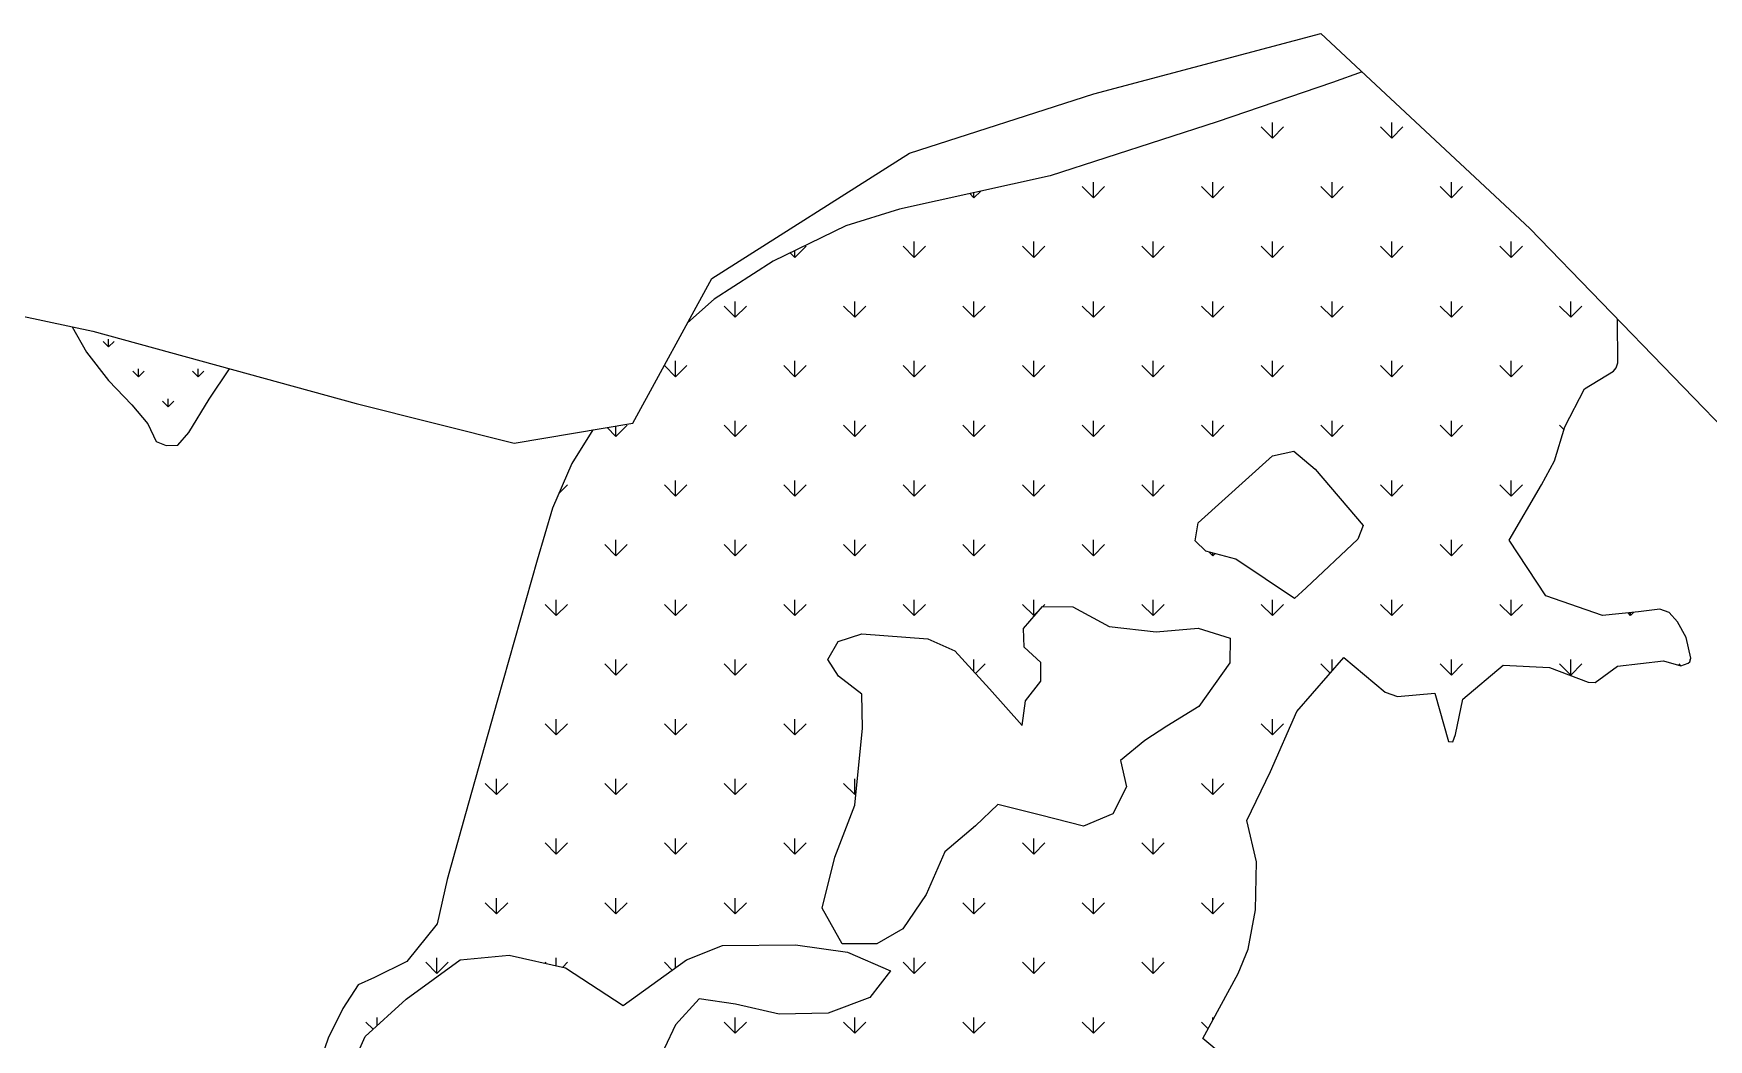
# Model space of a CAD drawing. Header units: metres. Extents: x 266208 to 280437, y 2124392 to 2131586.
# Drawn here: x 270934 to 272950, y 2128600 to 2129812 of the extents above; entities that cross this region are included whole.
import ezdxf

# ---------------------------------------------------------------- set-up
doc = ezdxf.new("R2010")
doc.units = ezdxf.units.M
doc.layers.add('MANGROOVES', color=112, linetype='Continuous')
doc.layers.add('village', color=3, linetype='Continuous')

msp = doc.modelspace()

# ---------------------------------------------------------------- linework, layer by layer
at = {"layer": 'MANGROOVES'}
for p, q in [((272533, 2129765.4), (272497.3, 2129752.6)), ((272497.3, 2129752.6), (272358.5, 2129705.3)), ((272358.5, 2129705.3), (272157.4, 2129640.4)), ((272157.4, 2129640.4), (271976, 2129600.2)), ((271976, 2129600.2), (271911.7, 2129580.1)), ((271911.7, 2129580.1), (271823.9, 2129537.7)), ((271823.9, 2129537.7), (271753.2, 2129491.8)), ((271753.2, 2129491.8), (271721.1, 2129463.2)), ((270980.3, 2129458.7), (270997.5, 2129428.1)), ((272840.3, 2129467.2), (272840.4, 2129467.8)), ((272841, 2129415.1), (272840.3, 2129467.2)), ((270997.5, 2129428.1), (271023.9, 2129393.9)), ((272839, 2129409.3), (272841, 2129415.1)), ((271023.9, 2129393.9), (271052.2, 2129364.6)), ((271145.2, 2129371.4), (271169.8, 2129408.1)), ((272800.6, 2129383.8), (272835.8, 2129405.1)), ((272835.8, 2129405.1), (272839, 2129409.3)), ((272776.9, 2129338.2), (272800.6, 2129383.8)), ((271052.2, 2129364.6), (271071.5, 2129341.7)), ((271120.8, 2129331.2), (271145.2, 2129371.4)), ((271071.5, 2129341.7), (271081.2, 2129320.6)), ((271607, 2129334.4), (271581.7, 2129294.1)), ((272764.6, 2129297.2), (272776.9, 2129338.2)), ((271081.2, 2129320.6), (271093.3, 2129315.6)), ((271093.3, 2129315.6), (271107.5, 2129316.2)), ((271107.5, 2129316.2), (271120.8, 2129331.2)), ((271581.7, 2129294.1), (271558.6, 2129240.4)), ((272335.8, 2129222.4), (272425.2, 2129303.4)), ((272425.2, 2129303.4), (272451, 2129308.8)), ((272451, 2129308.8), (272476.4, 2129287.2)), ((272749, 2129268.1), (272764.6, 2129297.2)), ((272476.4, 2129287.2), (272534.4, 2129219.5)), ((272710.2, 2129201.8), (272749, 2129268.1)), ((271558.6, 2129240.4), (271540.2, 2129177.7)), ((272332.1, 2129200.7), (272335.8, 2129222.4)), ((272534.4, 2129219.5), (272527.8, 2129203)), ((272345.1, 2129188.5), (272332.1, 2129200.7)), ((272527.8, 2129203), (272465.7, 2129144.4)), ((272754.1, 2129134.6), (272710.2, 2129201.8)), ((271540.2, 2129177.7), (271492.3, 2129009.2)), ((272381, 2129178.8), (272345.1, 2129188.5)), ((272451.8, 2129131.5), (272381, 2129178.8)), ((272465.7, 2129144.4), (272451.8, 2129131.5)), ((272822.5, 2129111), (272754.1, 2129134.6)), ((272125.6, 2129095.4), (272148.3, 2129121.9)), ((272148.3, 2129121.9), (272184.9, 2129121.4)), ((272184.9, 2129121.4), (272228.7, 2129097.9)), ((272865.6, 2129115.3), (272822.5, 2129111)), ((272891.5, 2129118.8), (272865.6, 2129115.3)), ((272902.8, 2129114.7), (272891.5, 2129118.8)), ((272912.6, 2129103.5), (272902.8, 2129114.7)), ((272126.4, 2129073), (272125.6, 2129095.4)), ((272228.7, 2129097.9), (272285.2, 2129091.3)), ((272285.2, 2129091.3), (272335.6, 2129095.7)), ((272335.6, 2129095.7), (272374.4, 2129083.7)), ((272923.2, 2129084.6), (272912.6, 2129103.5)), ((271889.9, 2129058.2), (271902.2, 2129079.7)), ((271902.2, 2129079.7), (271931, 2129089)), ((271931, 2129089), (272010.4, 2129082.7)), ((272010.4, 2129082.7), (272042.8, 2129068.5)), ((272146.2, 2129054.4), (272126.4, 2129073)), ((272374.4, 2129083.7), (272373.9, 2129054)), ((272928.6, 2129059.8), (272923.2, 2129084.6)), ((271902.8, 2129038), (271889.9, 2129058.2)), ((272042.8, 2129068.5), (272084.5, 2129022.8)), ((272146.4, 2129032.1), (272146.2, 2129054.4)), ((272373.9, 2129054), (272336.5, 2129001.3)), ((272454.4, 2128995.2), (272510.9, 2129060.3)), ((272510.9, 2129060.3), (272560.6, 2129018.8)), ((272654.3, 2129010.1), (272702.8, 2129051.1)), ((272702.8, 2129051.1), (272758.6, 2129048.3)), ((272813.6, 2129030.4), (272840.4, 2129050.1)), ((272840.4, 2129050.1), (272896, 2129056.4)), ((272896, 2129056.4), (272916.6, 2129050.4)), ((272916.6, 2129050.4), (272925.7, 2129053.4)), ((272925.7, 2129053.4), (272927.4, 2129055)), ((272927.4, 2129055), (272928.6, 2129059.8)), ((271931, 2129016.4), (271902.8, 2129038)), ((272127.8, 2129008.4), (272146.4, 2129032.1)), ((272758.6, 2129048.3), (272805.1, 2129030.7)), ((272805.1, 2129030.7), (272813.6, 2129030.4)), ((271931.6, 2128975.2), (271931, 2129016.4)), ((272084.5, 2129022.8), (272123.9, 2128978.7)), ((272560.6, 2129018.8), (272575.8, 2129013.4)), ((272575.8, 2129013.4), (272620.7, 2129017.5)), ((272620.7, 2129017.5), (272637, 2128959.3)), ((272645.3, 2128967.7), (272654.3, 2129010.1)), ((271492.3, 2129009.2), (271453.6, 2128872.3)), ((272123.9, 2128978.7), (272127.8, 2129008.4)), ((272336.5, 2129001.3), (272297.9, 2128977.9)), ((272422.6, 2128923), (272454.4, 2128995.2)), ((271922.3, 2128882.5), (271931.6, 2128975.2)), ((272297.9, 2128977.9), (272271.3, 2128960.5)), ((272271.3, 2128960.5), (272242.3, 2128936.4)), ((272637, 2128959.3), (272642.4, 2128959)), ((272642.4, 2128959), (272645.3, 2128967.7)), ((272242.3, 2128936.4), (272249.3, 2128904.7)), ((272394.2, 2128864), (272422.6, 2128923)), ((272249.3, 2128904.7), (272232.8, 2128872.3)), ((271453.6, 2128872.3), (271431.7, 2128793.2)), ((271898.4, 2128820), (271922.3, 2128882.5)), ((272094.5, 2128883.5), (272067.8, 2128857.6)), ((272145.8, 2128870.7), (272094.5, 2128883.5)), ((272197.7, 2128857.4), (272145.8, 2128870.7)), ((272232.8, 2128872.3), (272197.7, 2128857.4)), ((272067.8, 2128857.6), (272030.7, 2128826.3)), ((272405.9, 2128814.4), (272394.2, 2128864)), ((271883.2, 2128758.5), (271898.4, 2128820)), ((272030.7, 2128826.3), (272008.2, 2128774.9)), ((272404.7, 2128756.6), (272405.9, 2128814.4)), ((271431.7, 2128793.2), (271419.5, 2128739.9)), ((272008.2, 2128774.9), (271980.1, 2128733.6)), ((271907.2, 2128715.8), (271883.2, 2128758.5)), ((272395.8, 2128709.2), (272404.7, 2128756.6)), ((271419.5, 2128739.9), (271383, 2128694.3)), ((271980.1, 2128733.6), (271948.9, 2128715.8)), ((271719.6, 2128696.5), (271763.3, 2128713.6)), ((271763.3, 2128713.6), (271850.9, 2128714.6)), ((271850.9, 2128714.6), (271913.7, 2128705.7)), ((271948.9, 2128715.8), (271907.2, 2128715.8)), ((272383.9, 2128680), (272395.8, 2128709.2)), ((271383, 2128694.3), (271344.4, 2128675.1)), ((271382.2, 2128649.2), (271447.5, 2128696.4)), ((271447.5, 2128696.4), (271506.5, 2128702)), ((271506.5, 2128702), (271574.3, 2128686.9)), ((271574.3, 2128686.9), (271643.7, 2128641.3)), ((271643.7, 2128641.3), (271719.6, 2128696.5)), ((271913.7, 2128705.7), (271965.4, 2128683.2)), ((271344.4, 2128675.1), (271324.6, 2128666.4)), ((271965.4, 2128683.2), (271940.3, 2128650.9)), ((272341.5, 2128601.7), (272383.9, 2128680)), ((271324.6, 2128666.4), (271305.9, 2128637.8)), ((271332.8, 2128603.9), (271382.2, 2128649.2)), ((271734.9, 2128649.4), (271706.4, 2128618.3)), ((271778.9, 2128643), (271734.9, 2128649.4)), ((271940.3, 2128650.9), (271890.3, 2128632.2)), ((271305.9, 2128637.8), (271288.5, 2128602.2)), ((271831.3, 2128630.8), (271778.9, 2128643)), ((271890.3, 2128632.2), (271831.3, 2128630.8)), ((271706.4, 2128618.3), (271693.3, 2128590.2)), ((271288.5, 2128602.2), (271271.9, 2128554.7)), ((271313.2, 2128560.1), (271332.8, 2128603.9)), ((272420.6, 2128535.5), (272341.5, 2128601.7))]:
    msp.add_line(p, q, dxfattribs=at)
at = {"layer": 'MANGROOVES', "linetype": 'Continuous'}
for p, q in [((272425, 2129685.7), (272411.6, 2129699.2)), ((272425, 2129685.7), (272425, 2129704.7)), ((272425, 2129685.7), (272438.5, 2129699.2)), ((272568.7, 2129685.7), (272555.3, 2129699.2)), ((272568.7, 2129685.7), (272568.7, 2129704.7)), ((272568.7, 2129685.7), (272582.2, 2129699.2)), ((272065.8, 2129613.9), (272060.7, 2129619)), ((272065.8, 2129613.9), (272073.9, 2129621.9)), ((272065.8, 2129613.9), (272065.8, 2129620.1)), ((272209.5, 2129613.9), (272196.1, 2129627.3)), ((272209.5, 2129613.9), (272209.5, 2129632.9)), ((272209.5, 2129613.9), (272223, 2129627.3)), ((272353.2, 2129613.9), (272339.7, 2129627.3)), ((272353.2, 2129613.9), (272353.2, 2129632.9)), ((272353.2, 2129613.9), (272366.7, 2129627.3)), ((272496.9, 2129613.9), (272483.4, 2129627.3)), ((272496.9, 2129613.9), (272496.9, 2129632.9)), ((272496.9, 2129613.9), (272510.4, 2129627.3)), ((272640.6, 2129613.9), (272627.1, 2129627.3)), ((272640.6, 2129613.9), (272640.6, 2129632.9)), ((272640.6, 2129613.9), (272654, 2129627.3)), ((271850.3, 2129542), (271863.8, 2129555.5)), ((271994, 2129542), (271980.5, 2129555.5)), ((271994, 2129542), (271994, 2129561.1)), ((271994, 2129542), (272007.5, 2129555.5)), ((272137.7, 2129542), (272124.2, 2129555.5)), ((272137.7, 2129542), (272137.7, 2129561.1)), ((272137.7, 2129542), (272151.2, 2129555.5)), ((272281.4, 2129542), (272267.9, 2129555.5)), ((272281.4, 2129542), (272281.4, 2129561.1)), ((272281.4, 2129542), (272294.8, 2129555.5)), ((272425, 2129542), (272411.6, 2129555.5)), ((272425, 2129542), (272425, 2129561.1)), ((272425, 2129542), (272438.5, 2129555.5)), ((272568.7, 2129542), (272555.3, 2129555.5)), ((272568.7, 2129542), (272568.7, 2129561.1)), ((272568.7, 2129542), (272582.2, 2129555.5)), ((272712.4, 2129542), (272698.9, 2129555.5)), ((272712.4, 2129542), (272712.4, 2129561.1)), ((272712.4, 2129542), (272725.9, 2129555.5)), ((271850.3, 2129542), (271844.6, 2129547.7)), ((271850.3, 2129542), (271850.3, 2129550.4)), ((271778.5, 2129470.2), (271765, 2129483.6)), ((271778.5, 2129470.2), (271778.5, 2129489.2)), ((271778.5, 2129470.2), (271791.9, 2129483.6)), ((271922.2, 2129470.2), (271908.7, 2129483.6)), ((271922.2, 2129470.2), (271922.2, 2129489.2)), ((271922.2, 2129470.2), (271935.6, 2129483.6)), ((272065.8, 2129470.2), (272052.4, 2129483.6)), ((272065.8, 2129470.2), (272065.8, 2129489.2)), ((272065.8, 2129470.2), (272079.3, 2129483.6)), ((272209.5, 2129470.2), (272196.1, 2129483.6)), ((272209.5, 2129470.2), (272209.5, 2129489.2)), ((272209.5, 2129470.2), (272223, 2129483.6)), ((272353.2, 2129470.2), (272339.7, 2129483.6)), ((272353.2, 2129470.2), (272353.2, 2129489.2)), ((272353.2, 2129470.2), (272366.7, 2129483.6)), ((272496.9, 2129470.2), (272483.4, 2129483.6)), ((272496.9, 2129470.2), (272496.9, 2129489.2)), ((272496.9, 2129470.2), (272510.4, 2129483.6)), ((272640.6, 2129470.2), (272627.1, 2129483.6)), ((272640.6, 2129470.2), (272640.6, 2129489.2)), ((272640.6, 2129470.2), (272654, 2129483.6)), ((272784.3, 2129470.2), (272770.8, 2129483.6)), ((272784.3, 2129470.2), (272784.3, 2129489.2)), ((272784.3, 2129470.2), (272797.7, 2129483.6)), ((271024.1, 2129434.3), (271017.4, 2129441)), ((271024.1, 2129434.3), (271024.1, 2129443.8)), ((271024.1, 2129434.3), (271030.9, 2129441)), ((271706.6, 2129398.3), (271706.6, 2129417.4)), ((271850.3, 2129398.3), (271850.3, 2129417.4)), ((271994, 2129398.3), (271994, 2129417.4)), ((272137.7, 2129398.3), (272137.7, 2129417.4)), ((272281.4, 2129398.3), (272281.4, 2129417.4)), ((272425, 2129398.3), (272425, 2129417.4)), ((272568.7, 2129398.3), (272568.7, 2129417.4)), ((272712.4, 2129398.3), (272712.4, 2129417.4)), ((271060.1, 2129398.3), (271053.3, 2129405.1)), ((271060.1, 2129398.3), (271060.1, 2129407.9)), ((271060.1, 2129398.3), (271066.8, 2129405.1)), ((271131.9, 2129398.3), (271125.2, 2129405.1)), ((271131.9, 2129398.3), (271131.9, 2129407.9)), ((271131.9, 2129398.3), (271138.6, 2129405.1)), ((271706.6, 2129398.3), (271693.2, 2129411.8)), ((271706.6, 2129398.3), (271720.1, 2129411.8)), ((271850.3, 2129398.3), (271836.8, 2129411.8)), ((271850.3, 2129398.3), (271863.8, 2129411.8)), ((271994, 2129398.3), (271980.5, 2129411.8)), ((271994, 2129398.3), (272007.5, 2129411.8)), ((272137.7, 2129398.3), (272124.2, 2129411.8)), ((272137.7, 2129398.3), (272151.2, 2129411.8)), ((272281.4, 2129398.3), (272267.9, 2129411.8)), ((272281.4, 2129398.3), (272294.8, 2129411.8)), ((272425, 2129398.3), (272411.6, 2129411.8)), ((272425, 2129398.3), (272438.5, 2129411.8)), ((272568.7, 2129398.3), (272555.3, 2129411.8)), ((272568.7, 2129398.3), (272582.2, 2129411.8)), ((272712.4, 2129398.3), (272698.9, 2129411.8)), ((272712.4, 2129398.3), (272725.9, 2129411.8)), ((271096, 2129362.4), (271089.2, 2129369.1)), ((271096, 2129362.4), (271096, 2129371.9)), ((271096, 2129362.4), (271102.7, 2129369.1)), ((271634.8, 2129326.5), (271624.1, 2129337.2)), ((271634.8, 2129326.5), (271648.3, 2129340)), ((271634.8, 2129326.5), (271634.8, 2129339)), ((271778.5, 2129326.5), (271765, 2129340)), ((271778.5, 2129326.5), (271778.5, 2129345.5)), ((271778.5, 2129326.5), (271791.9, 2129340)), ((271922.2, 2129326.5), (271908.7, 2129340)), ((271922.2, 2129326.5), (271922.2, 2129345.5)), ((271922.2, 2129326.5), (271935.6, 2129340)), ((272065.8, 2129326.5), (272052.4, 2129340)), ((272065.8, 2129326.5), (272065.8, 2129345.5)), ((272065.8, 2129326.5), (272079.3, 2129340)), ((272209.5, 2129326.5), (272196.1, 2129340)), ((272209.5, 2129326.5), (272209.5, 2129345.5)), ((272209.5, 2129326.5), (272223, 2129340)), ((272353.2, 2129326.5), (272339.7, 2129340)), ((272353.2, 2129326.5), (272353.2, 2129345.5)), ((272353.2, 2129326.5), (272366.7, 2129340)), ((272496.9, 2129326.5), (272483.4, 2129340)), ((272496.9, 2129326.5), (272496.9, 2129345.5)), ((272496.9, 2129326.5), (272510.4, 2129340)), ((272640.6, 2129326.5), (272627.1, 2129340)), ((272640.6, 2129326.5), (272640.6, 2129345.5)), ((272640.6, 2129326.5), (272654, 2129340)), ((272775.9, 2129334.9), (272770.8, 2129340)), ((271706.6, 2129254.6), (271706.6, 2129273.7)), ((271850.3, 2129254.6), (271850.3, 2129273.7)), ((271994, 2129254.6), (271994, 2129273.7)), ((272137.7, 2129254.6), (272137.7, 2129273.7)), ((272281.4, 2129254.6), (272281.4, 2129273.7)), ((272568.7, 2129254.6), (272568.7, 2129273.7)), ((272712.4, 2129254.6), (272712.4, 2129273.7)), ((271566.1, 2129257.8), (271576.4, 2129268.1)), ((271706.6, 2129254.6), (271693.2, 2129268.1)), ((271706.6, 2129254.6), (271720.1, 2129268.1)), ((271850.3, 2129254.6), (271836.8, 2129268.1)), ((271850.3, 2129254.6), (271863.8, 2129268.1)), ((271994, 2129254.6), (271980.5, 2129268.1)), ((271994, 2129254.6), (272007.5, 2129268.1)), ((272137.7, 2129254.6), (272124.2, 2129268.1)), ((272137.7, 2129254.6), (272151.2, 2129268.1)), ((272281.4, 2129254.6), (272267.9, 2129268.1)), ((272281.4, 2129254.6), (272294.8, 2129268.1)), ((272568.7, 2129254.6), (272555.3, 2129268.1)), ((272568.7, 2129254.6), (272582.2, 2129268.1)), ((272712.4, 2129254.6), (272698.9, 2129268.1)), ((272712.4, 2129254.6), (272725.9, 2129268.1)), ((271634.8, 2129182.8), (271621.3, 2129196.3)), ((271634.8, 2129182.8), (271634.8, 2129201.9)), ((271634.8, 2129182.8), (271648.3, 2129196.3)), ((271778.5, 2129182.8), (271765, 2129196.3)), ((271778.5, 2129182.8), (271778.5, 2129201.9)), ((271778.5, 2129182.8), (271791.9, 2129196.3)), ((271922.2, 2129182.8), (271908.7, 2129196.3)), ((271922.2, 2129182.8), (271922.2, 2129201.9)), ((271922.2, 2129182.8), (271935.6, 2129196.3)), ((272065.8, 2129182.8), (272052.4, 2129196.3)), ((272065.8, 2129182.8), (272065.8, 2129201.9)), ((272065.8, 2129182.8), (272079.3, 2129196.3)), ((272209.5, 2129182.8), (272196.1, 2129196.3)), ((272209.5, 2129182.8), (272209.5, 2129201.9)), ((272209.5, 2129182.8), (272223, 2129196.3)), ((272640.6, 2129182.8), (272627.1, 2129196.3)), ((272640.6, 2129182.8), (272640.6, 2129201.9)), ((272640.6, 2129182.8), (272654, 2129196.3)), ((272353.2, 2129182.8), (272348.4, 2129187.6)), ((272353.2, 2129182.8), (272353.2, 2129186.3)), ((272353.2, 2129182.8), (272356, 2129185.6)), ((271562.9, 2129111), (271549.5, 2129124.4)), ((271562.9, 2129111), (271562.9, 2129130)), ((271562.9, 2129111), (271576.4, 2129124.4)), ((271706.6, 2129111), (271693.2, 2129124.4)), ((271706.6, 2129111), (271706.6, 2129130)), ((271706.6, 2129111), (271720.1, 2129124.4)), ((271850.3, 2129111), (271836.8, 2129124.4)), ((271850.3, 2129111), (271850.3, 2129130)), ((271850.3, 2129111), (271863.8, 2129124.4)), ((271994, 2129111), (271980.5, 2129124.4)), ((271994, 2129111), (271994, 2129130)), ((271994, 2129111), (272007.5, 2129124.4)), ((272137.7, 2129111), (272124.2, 2129124.4)), ((272137.7, 2129111), (272137.7, 2129130)), ((272137.7, 2129111), (272146.6, 2129119.8)), ((272148.6, 2129121.9), (272151.2, 2129124.4)), ((272281.4, 2129111), (272267.9, 2129124.4)), ((272281.4, 2129111), (272281.4, 2129130)), ((272281.4, 2129111), (272294.8, 2129124.4)), ((272425, 2129111), (272411.6, 2129124.4)), ((272425, 2129111), (272425, 2129130)), ((272425, 2129111), (272438.5, 2129124.4)), ((272568.7, 2129111), (272555.3, 2129124.4)), ((272568.7, 2129111), (272568.7, 2129130)), ((272568.7, 2129111), (272582.2, 2129124.4)), ((272712.4, 2129111), (272698.9, 2129124.4)), ((272712.4, 2129111), (272712.4, 2129130)), ((272712.4, 2129111), (272725.9, 2129124.4)), ((272856.1, 2129111), (272853.1, 2129114)), ((272856.1, 2129111), (272859.8, 2129114.7)), ((272856.1, 2129111), (272856.1, 2129114.3)), ((271634.8, 2129039.1), (271621.3, 2129052.6)), ((271634.8, 2129039.1), (271634.8, 2129058.2)), ((271634.8, 2129039.1), (271648.3, 2129052.6)), ((271778.5, 2129039.1), (271765, 2129052.6)), ((271778.5, 2129039.1), (271778.5, 2129058.2)), ((271778.5, 2129039.1), (271791.9, 2129052.6)), ((272065.8, 2129043.3), (272065.8, 2129058.2)), ((272067.8, 2129041.1), (272079.3, 2129052.6)), ((272494.5, 2129041.5), (272483.4, 2129052.6)), ((272496.9, 2129044.2), (272496.9, 2129058.2)), ((272640.6, 2129039.1), (272627.1, 2129052.6)), ((272640.6, 2129039.1), (272640.6, 2129058.2)), ((272640.6, 2129039.1), (272654, 2129052.6)), ((272784.3, 2129039.1), (272770.8, 2129052.6)), ((272784.3, 2129039.1), (272784.3, 2129058.2)), ((272784.3, 2129039.1), (272797.7, 2129052.6)), ((272916.6, 2129050.4), (272914.5, 2129052.6)), ((272927.9, 2129057.1), (272927.9, 2129058.2)), ((271562.9, 2128967.3), (271549.5, 2128980.7)), ((271562.9, 2128967.3), (271562.9, 2128986.3)), ((271562.9, 2128967.3), (271576.4, 2128980.7)), ((271706.6, 2128967.3), (271693.2, 2128980.7)), ((271706.6, 2128967.3), (271706.6, 2128986.3)), ((271706.6, 2128967.3), (271720.1, 2128980.7)), ((271850.3, 2128967.3), (271836.8, 2128980.7)), ((271850.3, 2128967.3), (271850.3, 2128986.3)), ((271850.3, 2128967.3), (271863.8, 2128980.7)), ((272425, 2128967.3), (272411.6, 2128980.7)), ((272425, 2128967.3), (272425, 2128986.3)), ((272425, 2128967.3), (272438.5, 2128980.7)), ((271491.1, 2128895.4), (271477.6, 2128908.9)), ((271491.1, 2128895.4), (271491.1, 2128914.5)), ((271491.1, 2128895.4), (271504.6, 2128908.9)), ((271634.8, 2128895.4), (271621.3, 2128908.9)), ((271634.8, 2128895.4), (271634.8, 2128914.5)), ((271634.8, 2128895.4), (271648.3, 2128908.9)), ((271778.5, 2128895.4), (271765, 2128908.9)), ((271778.5, 2128895.4), (271778.5, 2128914.5)), ((271778.5, 2128895.4), (271791.9, 2128908.9)), ((271922.2, 2128895.4), (271908.7, 2128908.9)), ((271922.2, 2128895.4), (271922.2, 2128914.5)), ((272353.2, 2128895.4), (272339.7, 2128908.9)), ((272353.2, 2128895.4), (272353.2, 2128914.5)), ((272353.2, 2128895.4), (272366.7, 2128908.9)), ((271922.2, 2128895.4), (271923.8, 2128897.1)), ((271562.9, 2128823.6), (271549.5, 2128837.1)), ((271562.9, 2128823.6), (271562.9, 2128842.6)), ((271562.9, 2128823.6), (271576.4, 2128837.1)), ((271706.6, 2128823.6), (271693.2, 2128837.1)), ((271706.6, 2128823.6), (271706.6, 2128842.6)), ((271706.6, 2128823.6), (271720.1, 2128837.1)), ((271850.3, 2128823.6), (271836.8, 2128837.1)), ((271850.3, 2128823.6), (271850.3, 2128842.6)), ((271850.3, 2128823.6), (271863.8, 2128837.1)), ((272137.7, 2128823.6), (272124.2, 2128837.1)), ((272137.7, 2128823.6), (272137.7, 2128842.6)), ((272137.7, 2128823.6), (272151.2, 2128837.1)), ((272281.4, 2128823.6), (272267.9, 2128837.1)), ((272281.4, 2128823.6), (272281.4, 2128842.6)), ((272281.4, 2128823.6), (272294.8, 2128837.1)), ((271491.1, 2128751.8), (271491.1, 2128770.8)), ((271634.8, 2128751.8), (271634.8, 2128770.8)), ((271778.5, 2128751.8), (271778.5, 2128770.8)), ((272065.8, 2128751.8), (272065.8, 2128770.8)), ((272209.5, 2128751.8), (272209.5, 2128770.8)), ((272353.2, 2128751.8), (272353.2, 2128770.8)), ((271491.1, 2128751.8), (271477.6, 2128765.2)), ((271491.1, 2128751.8), (271504.6, 2128765.2)), ((271634.8, 2128751.8), (271621.3, 2128765.2)), ((271634.8, 2128751.8), (271648.3, 2128765.2)), ((271778.5, 2128751.8), (271765, 2128765.2)), ((271778.5, 2128751.8), (271791.9, 2128765.2)), ((272065.8, 2128751.8), (272052.4, 2128765.2)), ((272065.8, 2128751.8), (272079.3, 2128765.2)), ((272209.5, 2128751.8), (272196.1, 2128765.2)), ((272209.5, 2128751.8), (272223, 2128765.2)), ((272353.2, 2128751.8), (272339.7, 2128765.2)), ((272353.2, 2128751.8), (272366.7, 2128765.2)), ((271419.3, 2128679.9), (271405.8, 2128693.4)), ((271419.3, 2128679.9), (271419.3, 2128699)), ((271419.3, 2128679.9), (271432.7, 2128693.4)), ((271550.7, 2128692.2), (271549.5, 2128693.4)), ((271562.9, 2128689.4), (271562.9, 2128699)), ((271570.8, 2128687.7), (271576.4, 2128693.4)), ((271702.5, 2128684.1), (271693.2, 2128693.4)), ((271706.6, 2128687.1), (271706.6, 2128699)), ((271994, 2128679.9), (271980.5, 2128693.4)), ((271994, 2128679.9), (271994, 2128699)), ((271994, 2128679.9), (272007.5, 2128693.4)), ((272137.7, 2128679.9), (272124.2, 2128693.4)), ((272137.7, 2128679.9), (272137.7, 2128699)), ((272137.7, 2128679.9), (272151.2, 2128693.4)), ((272281.4, 2128679.9), (272267.9, 2128693.4)), ((272281.4, 2128679.9), (272281.4, 2128699)), ((272281.4, 2128679.9), (272294.8, 2128693.4)), ((271347.4, 2128617.3), (271347.4, 2128627.1)), ((271778.5, 2128608.1), (271778.5, 2128627.1)), ((271922.2, 2128608.1), (271922.2, 2128627.1)), ((272065.8, 2128608.1), (272065.8, 2128627.1)), ((272209.5, 2128608.1), (272209.5, 2128627.1)), ((272353.2, 2128623.3), (272353.2, 2128627.1)), ((271342.6, 2128612.9), (271333.9, 2128621.5)), ((271778.5, 2128608.1), (271765, 2128621.5)), ((271778.5, 2128608.1), (271791.9, 2128621.5)), ((271922.2, 2128608.1), (271908.7, 2128621.5)), ((271922.2, 2128608.1), (271935.6, 2128621.5)), ((272065.8, 2128608.1), (272052.4, 2128621.5)), ((272065.8, 2128608.1), (272079.3, 2128621.5)), ((272209.5, 2128608.1), (272196.1, 2128621.5)), ((272209.5, 2128608.1), (272223, 2128621.5)), ((272347.9, 2128613.4), (272339.7, 2128621.5))]:
    msp.add_line(p, q, dxfattribs=at)
at = {"layer": 'village', "color": 3, "true_color": 0x00ff00}
for p, q in [((272210.2, 2129738.9), (272483.4, 2129811.7)), ((272483.4, 2129811.7), (272734.8, 2129576.8)), ((271988.2, 2129667.5), (272210.2, 2129738.9)), ((271750.3, 2129516.9), (271988.2, 2129667.5)), ((272734.8, 2129576.8), (273171.8, 2129125.7)), ((270632.3, 2129532.7), (271005, 2129453.4)), ((271655.2, 2129342.4), (271750.3, 2129516.9)), ((271005, 2129453.4), (271322.2, 2129366.2)), ((271322.2, 2129366.2), (271512.5, 2129318.6)), ((271512.5, 2129318.6), (271655.2, 2129342.4))]:
    msp.add_line(p, q, dxfattribs=at)

doc.saveas('drawing.dxf')
